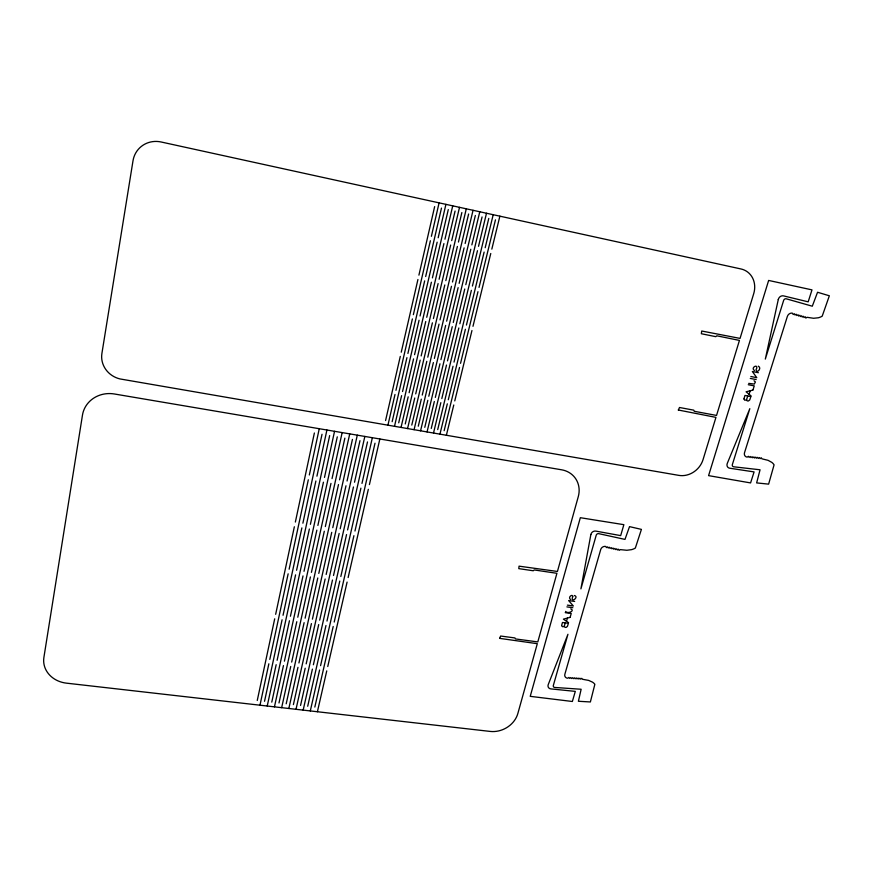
<?xml version="1.0" encoding="UTF-8"?>
<svg xmlns="http://www.w3.org/2000/svg" width="873" height="873" viewBox="0 0 873 873"><rect width="100%" height="100%" fill="white"/><g stroke="black" fill="none" stroke-linecap="round" stroke-linejoin="round"><path stroke-width="1.31" d="M257.262 700.462L274.7 618.815M275.661 614.308L294.354 526.768M295.358 522.054L314.378 432.986M259.968 705.198L268.851 663.807M269.801 659.399L288.145 573.823M289.138 569.218L308.311 479.79M309.337 474.977L319.256 428.708M264.53 701.303L282.088 619.786M283.048 615.279L301.872 527.892M302.887 523.189L322.028 434.274M267.225 706.028L276.163 664.691M277.112 660.294L295.587 574.86M296.58 570.265L315.884 481.001M316.932 476.189L326.917 430.007M271.776 702.132L289.454 620.747M290.425 616.262L309.369 529.016M310.395 524.313L329.667 435.562M274.449 706.846L283.452 665.586M284.412 661.188L303.007 575.907M304.011 571.313L323.447 482.202M324.494 477.4L334.545 431.306M279 702.961L296.798 621.707M297.78 617.222L316.855 530.129M317.881 525.448L337.284 436.849M281.663 707.676L290.72 666.47M291.68 662.083L310.406 576.944M311.421 572.361L330.976 483.402M332.035 478.611L342.151 432.593M286.202 703.791L304.12 622.667M305.103 618.193L324.309 531.242M325.334 526.572L344.868 438.126M288.843 708.494L297.966 667.354M298.937 662.978L317.783 577.97M318.798 573.408L338.495 484.591M339.553 479.812L349.735 433.881M293.393 704.609L311.421 623.628M312.414 619.153L331.74 532.355M332.777 527.685L352.441 439.403M296.012 709.302L305.201 668.238M306.172 663.873L325.149 579.006M326.164 574.445L345.981 485.792M347.05 481.012L357.297 435.158M300.552 705.439L318.7 624.588M319.704 620.125L339.15 533.468M340.197 528.798L359.982 440.669M303.16 710.12L312.403 669.122M313.385 664.757L332.482 580.032M333.508 575.482L353.456 486.981M354.525 482.212L364.838 436.445M307.7 706.257L325.956 625.537M326.971 621.074L346.548 534.571M347.596 529.922L367.5 441.934M310.297 710.938L319.594 670.006M320.577 665.641L339.793 581.058M340.83 576.507L360.898 488.16M361.979 483.402L372.356 437.711M314.826 707.075L333.202 626.487M334.217 622.034L353.914 535.673M354.973 531.024L375.008 443.2M317.401 711.746L326.753 670.879M327.757 666.525L347.094 582.084M348.131 577.544L368.33 489.338M369.41 484.602L379.853 438.988M385.582 420.546L400.292 356.402M401.253 352.201L417.927 279.502M418.92 275.148L434.645 206.606M387.928 425.184L395 394.465M395.949 390.34L412.383 318.94M413.366 314.662L430.378 240.752M431.393 236.321L439.086 202.863M392.152 421.681L406.938 357.646M407.909 353.456L424.671 280.866M425.675 276.523L441.476 208.101M394.498 426.319L401.602 395.644M402.551 391.53L419.073 320.238M420.055 315.971L437.155 242.181M438.181 237.762L445.917 204.358M398.71 422.816L413.573 358.89M414.555 354.7L431.393 282.23M432.408 277.898L448.286 209.585M401.034 427.443L408.182 396.822M409.142 392.708L425.74 321.537M426.733 317.281L443.921 243.611M444.946 239.202L452.727 205.853M405.258 423.951L420.197 360.123M421.168 355.933L438.104 283.594M439.119 279.262L455.084 211.059M407.571 428.567L414.751 398.001M415.712 393.887L432.397 322.835M433.401 318.58L450.664 245.029M451.701 240.632L459.514 207.338M411.783 425.086L426.799 361.357M427.781 357.177L444.794 284.947M445.819 280.626L461.861 212.543M414.075 429.691L421.299 399.168M422.259 395.065L439.032 324.123M440.036 319.878L457.397 246.448M458.434 242.061L466.291 208.822M418.287 426.21L433.379 362.579M434.361 358.41L451.472 286.3M452.498 281.99L468.615 214.016M420.568 430.815L427.825 400.336M428.796 396.244L445.656 325.411M446.66 321.177L464.109 247.867M465.145 243.48L473.046 210.295M424.78 427.334L439.948 363.812M440.941 359.643L458.129 287.654M459.154 283.343L475.349 215.489M427.05 431.928L434.339 401.504M435.321 397.411L452.258 326.698M453.273 322.464L470.798 249.274M471.846 244.898L479.779 211.768M431.251 428.457L446.496 365.034M447.489 360.876L464.763 288.996M465.8 284.696L482.071 216.951M433.51 433.041L440.832 402.66M441.814 398.579L458.838 327.975M459.853 323.752L477.476 250.693M478.524 246.317L486.501 213.241M437.711 429.581L453.022 366.245M454.025 362.099L471.376 290.338M472.424 286.049L488.782 218.414M439.948 434.154L447.314 403.828M448.296 399.747L465.407 329.263M466.433 325.04L484.122 252.09M485.181 247.725L493.201 214.714M444.15 430.695L459.536 367.468M460.54 363.321L477.978 291.68M479.026 287.392L495.46 219.865M446.376 435.267L453.774 404.985M454.768 400.914L471.955 330.529M472.98 326.316L490.768 253.497M491.826 249.132L499.88 216.177M572.699 596.674C569.993 604.018 579.792 596.783 574.325 595.506M564.318 626.094L565.235 622.885L568.399 623.289L567.428 626.378L566.271 627.316A1.877 1.637 -32.2 0 1 564.744 627.087L564.547 626.77A5.107 4.43 -32.4 0 1 564.329 626.094A2.161 1.877 -32 0 1 563.631 626.618L562.878 626.727A1.353 1.179 -32 0 1 562.408 626.563L562.048 626.29A7.29 6.34 -32.4 0 1 561.721 625.821M568.607 622.689L566.512 621.292L567.428 618.073L570.134 617.353M570.211 617.091L571.226 613.49L565.224 612.65M747.725 396.004L746.633 399.507A5.38 4.671 -49.6 0 0 746.808 400.271L746.972 400.642A1.986 1.724 -49.4 0 0 748.51 400.903L749.732 399.943L750.878 396.571L744.975 395.436L744.189 397.99A4.114 3.579 -49.5 0 0 744.014 398.743M751.118 395.927L749.089 394.29L750.191 390.788L752.941 390.089M753.028 389.805L754.25 385.877L748.27 384.72M567.428 618.073L563.38 619.143L566.512 621.292M750.191 390.788L746.066 391.802L749.089 394.29M570.756 608.863C575.602 610.729 567.483 614.352 565.573 611.427M566.893 606.888L572.841 607.717M574.663 601.432L568.639 600.569L573.332 605.982L567.385 605.131M565.235 622.885L562.485 622.471L561.819 624.806A3.907 3.394 -32.2 0 0 561.699 625.428M754.032 380.748L755.407 381.97L754.294 384.065L748.685 383.378M750.256 378.424L756.182 379.559M750.845 376.503L756.771 377.671L752.362 371.516L758.364 372.706M758.353 366.147C762.347 368.21 756.607 373.971 756.007 369.934C759.619 362.862 749.885 367.413 754.447 370.523M744.418 399.747L744.68 399.954A1.419 1.233 -49.4 0 0 745.095 400.14L745.138 400.15A1.702 1.473 -49.4 0 0 746.568 399.474M744.025 398.896L744.036 399.103A7.693 6.668 -49.7 0 0 744.331 399.638M572.732 596.674A1.342 1.179 -33.5 0 0 571.771 595.408A2.39 2.084 -33.5 0 0 570.691 599.555M499.629 638.359L537.31 643.685L517.864 713.459A23.506 20.134 -26.4 0 1 490.179 731.421L66.457 683.155A26.452 22.96 -1.6 0 1 43.901 657.424L82.477 415.09A27.881 25.852 8.9 0 1 114.385 393.985L561.612 469.794A24.815 22.338 -37.5 0 1 578.275 496.672L557.432 571.466L519.053 566.162L518.791 568.629L533.25 570.767L534.265 569.949L556.919 573.31L537.801 641.917L515.43 638.927L514.972 637.945L500.644 636.035L499.629 638.359M678.354 410.026L715.947 417.381L703.049 459.624A20.614 18.082 -44.8 0 1 678.878 475.381L119.994 378.937A23.538 22.141 14.3 0 1 101.912 353.401L133.012 160.741A24.946 23.746 44.8 0 1 161.145 141.993L740.959 268.96A21.803 19.162 -56 0 1 753.694 293.743L740.053 338.408L701.739 331.02L701.346 333.737L715.773 336.672L716.842 335.81L739.442 340.415L716.537 415.439L694.21 411.27L693.806 410.168L679.5 407.495L678.354 410.026M590.846 534.592L580.905 588.882L596.226 535.193A2.03 1.79 -37.4 0 1 598.736 533.654L624.981 539.405L629.52 526.626L641.426 529.387L635.348 548.037A12.397 10.858 -38.6 0 1 633.798 548.855A13.193 11.556 -38.6 0 1 632.532 549.346A13.87 12.146 -38.6 0 1 631.528 549.652L626.869 550.274L620.376 549.63L619.143 550.35L618.564 549.237L617.331 549.957L616.742 548.844L615.52 549.564L614.93 548.451L613.697 549.172L613.108 548.058L611.875 548.779L611.286 547.666L610.052 548.375L609.463 547.273L608.23 547.982L607.641 546.88L606.408 547.589L605.818 546.476A4.038 3.547 -37 0 0 600.711 549.532L564.853 674.283A3.907 3.35 -30.8 0 0 567.701 678.245L568.923 677.437L569.643 678.376L570.756 677.568L571.488 678.507L572.601 677.699L573.321 678.637L574.434 677.83L575.165 678.758L576.278 677.95L576.998 678.888L578.112 678.081L578.832 679.019L579.945 678.212L580.665 679.15L581.778 678.343L582.498 679.27L588.664 680.405L592.461 682.129A12.506 10.629 -31 0 1 594.862 684.29L590.377 701.957L578.395 701.27L581.145 689.255L554.759 687.455A1.953 1.67 -29.9 0 1 553.329 685.491L567.941 634.278L548.222 684.628A3.907 3.35 -29.7 0 0 550.852 688.895L575.307 691.383L572.361 701.488L530.227 696.338L580.338 517.7L623.868 524.673L620.681 535.618L595.833 531.111A4.059 3.59 -37.3 0 0 590.846 534.592M778.28 299.526L765.315 359.098L783.648 300.41A2.161 1.866 -55.4 0 1 786.257 298.806L812.294 306.205L817.554 292.259L829.35 295.783L822.213 316.146A13.226 11.316 -55.2 0 1 820.751 316.921A14.066 12.036 -55.3 0 1 819.321 317.477A14.786 12.659 -55.3 0 1 818.285 317.783L813.581 318.274L807.099 317.314L805.823 318.056L805.299 316.812L804.022 317.554L803.498 316.299L802.222 317.041L801.698 315.797L800.421 316.539L799.886 315.284L798.62 316.026L798.086 314.782L796.809 315.524L796.274 314.269L794.997 315.011L794.463 313.767L793.186 314.509L792.553 313.221A4.3 3.699 -54.5 0 0 787.359 316.43L744.527 452.661A4.103 3.536 -46.5 0 0 747.168 457.136L748.434 456.295L749.11 457.354L750.278 456.514L750.955 457.572L752.122 456.721L752.788 457.779L753.956 456.939L754.621 457.998L755.789 457.146L756.465 458.205L757.622 457.365L758.299 458.423L759.455 457.572L760.132 458.631L761.289 457.79L761.954 458.838L768.076 460.333L771.797 462.374A13.117 11.218 -45.8 0 1 774.078 464.851L768.622 484.133L756.64 482.911L760.056 469.783L733.691 466.793A2.041 1.768 -45.6 0 1 732.36 464.567L749.82 408.673L727.274 463.421A4.092 3.536 -45.5 0 0 729.686 468.212L754.086 471.911L750.584 482.922L708.581 475.632L768.644 280.44L811.988 289.88L808.18 301.84L783.474 295.871A4.332 3.743 -55.5 0 0 778.28 299.526"/></g></svg>
